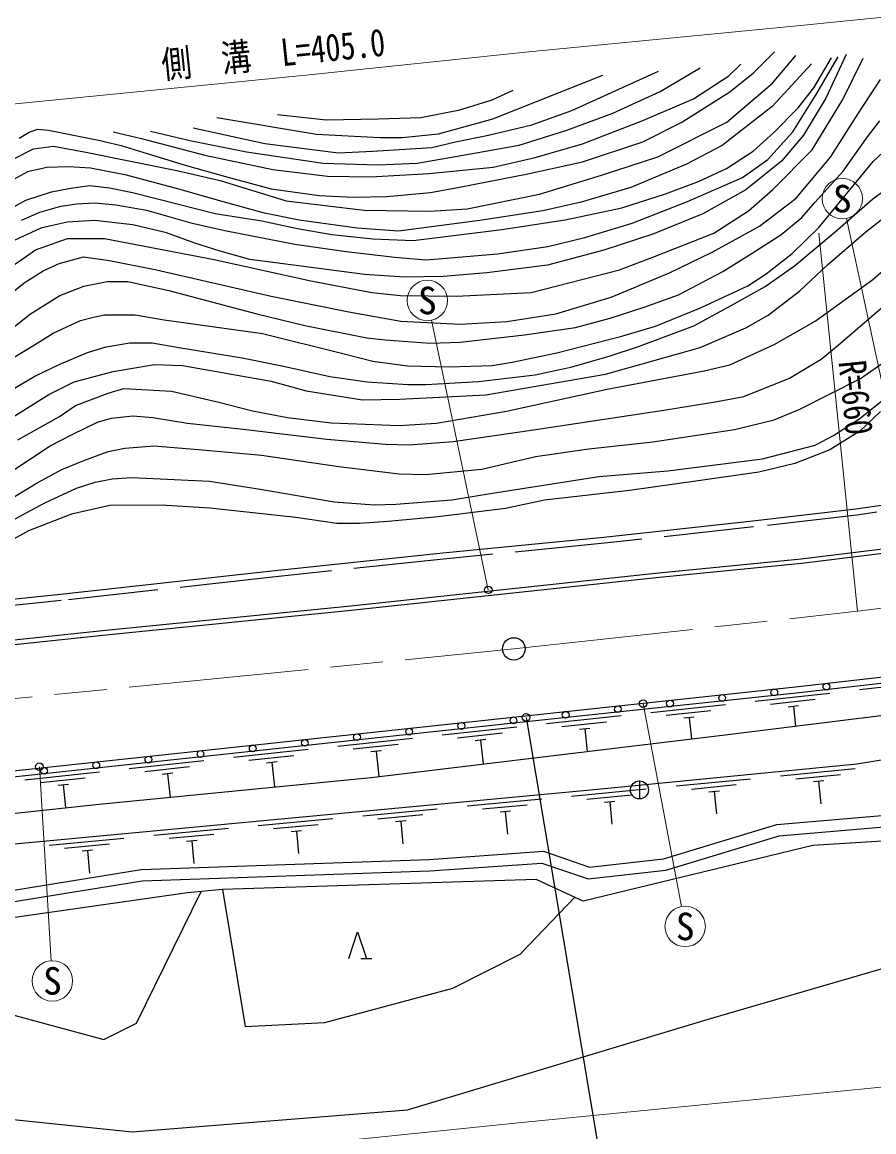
# Model space of a CAD drawing. Units: millimetres, scale not verified. Extents: x 40000 to 680000, y 20000 to 380000.
# Drawn here: x 138399 to 195216, y 246278 to 320352 of the extents above; entities that cross this region are included whole.
import ezdxf
from ezdxf.enums import TextEntityAlignment as Align

# ---------------------------------------------------------------- set-up
doc = ezdxf.new("R2010")
doc.units = ezdxf.units.MM
doc.header["$LTSCALE"] = 1000
doc.linetypes.add('CHAIN', pattern=[18.5, 12, -1.5, 3.5, -1.5])
doc.linetypes.add('DASHED', pattern=[7.5, 6, -1.5])
for name, color, linetype, lineweight in [('M-BGD', 7, 'Continuous', 25), ('M-BMK', 2, 'CHAIN', 13), ('M-BMK-SRVR', 3, 'Continuous', 25), ('M-STR-HTXT', 7, 'Continuous', 13), ('M-STR-STRC', 7, 'Continuous', 25)]:
    doc.layers.add(name, color=color, linetype=linetype, lineweight=lineweight)
doc.styles.add('ＭＳ ゴシック', font='')
doc.styles.get('ＭＳ ゴシック').set_extended_font_data('MS Gothic')

msp = doc.modelspace()

# ---------------------------------------------------------------- linework, layer by layer
at = {"layer": 'M-BGD'}
for p, q in [((199229, 276336), (194261, 275772)), ((192275, 275532), (187304, 274999)), ((191313, 275127), (188330, 274807)), ((185315, 274785), (180344, 274251)), ((184353, 274380), (181370, 274060)), ((190201, 274706), (189505, 274632)), ((189853, 274669), (189993, 273368)), ((178355, 274038), (173384, 273504)), ((177393, 273633), (174410, 273312)), ((183241, 273959), (182545, 273884)), ((182893, 273922), (183045, 272508)), ((171395, 273291), (166424, 272756)), ((170433, 272885), (167450, 272564)), ((176281, 273212), (175585, 273137)), ((175933, 273174), (176095, 271670)), ((164435, 272542), (159464, 272007)), ((163473, 272136), (160490, 271815)), ((169322, 272464), (168626, 272389)), ((168974, 272427), (169145, 270832)), ((157475, 271793), (152504, 271257)), ((156513, 271387), (153530, 271066)), ((162362, 271715), (161666, 271640)), ((162014, 271677), (162195, 269994)), ((150516, 271043), (145544, 270508)), ((149553, 270638), (146571, 270317)), ((155402, 270966), (154706, 270891)), ((155054, 270928), (155229, 269302)), ((193963, 270511), (188987, 270024)), ((143556, 270294), (138584, 269759)), ((142594, 269889), (139611, 269568)), ((148442, 270217), (147746, 270142)), ((148094, 270179), (148262, 268622)), ((179581, 269702), (179581, 268502)), ((186996, 269828), (182020, 269341)), ((192997, 270115), (190011, 269823)), ((191882, 269704), (191185, 269636)), ((191533, 269670), (191680, 268177)), ((141482, 269468), (140786, 269393)), ((141134, 269430), (141297, 267919)), ((180030, 269146), (175053, 268658)), ((186030, 269432), (183045, 269140)), ((184915, 269022), (184218, 268953)), ((184567, 268987), (184713, 267495)), ((173061, 268479), (168083, 268012)), ((179064, 268749), (176078, 268457)), ((177948, 268339), (177252, 268270)), ((177600, 268305), (177746, 266812)), ((166092, 267826), (161114, 267360)), ((165124, 267434), (162137, 267154)), ((172094, 268087), (169107, 267807)), ((170977, 267681), (170280, 267616)), ((170628, 267648), (170768, 266155)), ((159122, 267173), (154144, 266707)), ((158155, 266781), (155168, 266501)), ((164007, 267028), (163310, 266963)), ((163659, 266995), (163799, 265502)), ((152153, 266520), (147175, 266054)), ((151185, 266128), (148198, 265848)), ((157038, 266375), (156341, 266310)), ((156689, 266342), (156829, 264849)), ((145184, 265867), (140205, 265401)), ((144216, 265475), (141229, 265195)), ((150068, 265722), (149371, 265657)), ((149720, 265690), (149860, 264196)), ((143099, 265069), (142402, 265004)), ((142750, 265037), (142890, 263543)), ((160984, 257841), (161736, 257841))]:
    msp.add_line(p, q, dxfattribs=at)
for points in [[(136537, 303251), (139279, 305147), (141422, 305912), (143899, 305912), (151212, 304514), (157645, 303094), (161717, 302306), (163616, 302108), (167354, 302063), (172360, 302308), (178255, 303815), (180580, 304710), (184540, 306263), (186861, 307762), (188489, 309175), (191094, 311840), (193146, 315184), (194496, 317948)], [(136992, 307565), (138644, 308473), (140350, 309019), (141629, 309271), (142920, 309456), (144228, 309294), (145747, 308979), (148822, 308205), (151273, 307589), (154383, 307093), (156774, 306585), (159055, 306179), (161798, 305886), (164487, 305787), (166469, 306026), (170395, 306521), (174635, 307159), (178398, 307954), (181329, 308894), (183510, 309716), (185383, 310592), (187162, 311741), (188555, 312979), (190170, 314637), (191208, 315981), (192387, 317964)], [(137617, 311126), (139144, 311888), (140482, 312066), (142544, 311699), (148710, 310446), (151598, 309774), (156009, 308427), (161217, 307793), (165589, 307743), (168086, 307897), (172923, 308880), (177046, 310135), (180812, 311355), (185421, 313687), (188462, 316290), (190015, 318134)], [(193369, 318205), (192012, 315275), (190534, 312809), (189059, 311071), (186668, 309164), (183809, 307550), (180477, 306207), (177211, 305131), (173438, 304132), (169388, 303613), (166475, 303372), (163913, 303332), (161232, 303503), (157012, 304062), (153590, 304501), (151596, 305057), (149908, 305591), (148025, 306285), (145787, 306822), (143213, 307106), (141393, 307007), (139650, 306606), (137871, 305769)], [(138192, 312606), (138862, 313016), (139431, 313201), (140158, 313134), (143479, 312471), (145010, 312129), (146732, 311595), (149270, 310814), (151972, 310051), (155008, 309227), (158203, 308776), (160452, 308679), (162724, 308717), (165633, 308973), (167569, 309333), (172140, 310232), (175783, 311037), (179814, 312364), (182418, 313673), (185617, 315707), (187188, 316982), (188582, 318378)], [(138363, 307134), (139569, 307669), (140985, 308072), (142048, 308227), (143221, 308285), (144646, 308151), (146701, 307803), (149658, 306969), (151908, 306436), (156580, 305538), (160011, 305046), (163251, 304674), (165331, 304484), (166707, 304592), (170110, 304884), (173459, 305387), (175945, 305971), (179096, 306941), (182781, 308383), (186454, 309989), (188139, 311186), (189806, 313043), (191363, 315515), (192842, 318049)], [(191062, 317561), (188432, 314725), (185099, 312119), (182729, 310864), (179013, 309315), (175689, 308330), (173135, 307752), (168939, 307103), (163509, 306408), (160745, 306599), (156872, 307142), (154566, 307605), (151886, 308331), (148838, 309215), (145351, 310141), (142961, 310606), (141478, 310701), (140051, 310649), (138752, 310371), (137873, 309877)], [(144466, 313024), (146360, 312598), (150578, 311482), (155117, 310524), (158762, 310069), (161626, 310027), (165547, 310256), (169810, 310673), (172627, 311317), (175783, 312239), (179811, 313787), (183191, 315236), (185535, 316782), (186354, 317560)], [(146962, 313071), (149584, 312455), (153367, 311707), (158471, 310950), (162127, 310825), (164760, 310937), (167684, 311451), (171556, 312152), (174740, 313152), (177803, 314276), (180968, 315730), (183634, 317315)], [(149816, 313308), (154580, 312251), (159506, 311631), (161760, 311735), (165723, 311989), (167313, 312359), (169508, 312810), (172410, 313494), (175074, 314450), (180862, 317092)], [(137019, 301718), (138541, 302963), (139798, 303749), (140870, 304249), (142489, 304689), (144215, 304434), (147353, 303811), (155013, 302071), (160180, 301024), (163668, 300398), (167611, 300204), (170730, 300377), (174004, 300892), (177683, 301992), (181591, 303609), (184442, 305004), (187580, 306746), (190034, 308612), (192328, 311349), (194160, 314207), (195665, 316537)], [(151377, 313995), (158025, 312888), (162268, 312653), (163743, 312647), (166179, 312893), (169797, 313893), (177129, 316808)], [(155435, 314185), (158683, 313827), (162144, 313907), (164993, 313988), (167604, 314503), (169760, 315177), (171161, 315810)], [(134679, 297528), (138946, 300891), (140914, 302115), (142507, 302728), (144069, 303041), (145454, 303041), (148190, 302448), (154052, 300881), (157245, 300115), (161390, 299271), (162616, 299158), (165624, 298924), (167611, 298994), (171910, 299480), (175308, 299970), (177634, 300588), (179894, 301337), (182184, 302155), (185146, 303698), (187098, 304940), (189006, 306157), (190406, 307319), (191278, 308317), (193170, 310414), (194788, 312694), (195626, 313773)], [(136856, 297380), (139390, 298917), (140468, 299590), (142284, 300430), (143160, 300668), (143886, 300813), (145928, 300813), (147879, 300487), (154421, 299576), (159797, 298235), (161783, 297725), (164110, 297420), (166893, 297352), (169747, 297433), (171093, 297654), (174058, 298279), (178412, 299392), (180657, 300063), (183663, 301286), (186802, 302744), (188036, 303543), (189778, 304904), (191540, 306644), (195177, 311046), (196889, 312646)], [(136831, 295330), (139251, 296714), (140866, 297493), (142763, 298298), (144007, 298680), (145588, 298941), (147059, 298945), (148843, 298626), (153072, 297935), (155842, 297393), (158921, 296702), (161424, 296338), (164131, 296157), (165325, 296155), (168845, 296358), (172634, 296805), (175087, 297339), (177565, 298063), (179526, 298692), (183199, 300078), (185708, 301433), (187969, 302715), (189919, 304090), (192643, 306356), (195141, 308563), (196299, 309396)], [(115359, 284820), (122563, 287428), (128087, 289437), (133818, 291799), (137015, 293520), (140173, 295506), (141867, 296352), (144471, 297029), (147233, 297503), (149087, 297442), (155000, 296380), (157342, 295735), (161098, 295151), (163579, 295189), (169324, 295477), (177321, 296855), (183622, 298637), (186682, 299957), (188163, 300805), (190280, 302429), (192116, 304162), (194676, 306354), (197048, 308206)], [(138116, 292472), (140897, 294025), (141951, 294754), (144141, 295582), (145178, 295894), (148365, 295718), (151513, 294988), (153763, 294417), (156104, 293954), (159013, 293608), (163553, 293435), (166040, 293575), (170712, 294382), (177420, 295853), (183906, 297076), (185615, 297481), (188565, 298826), (191293, 300397), (195159, 303176), (197071, 304841)], [(137298, 290115), (140273, 292063), (141724, 292836), (143471, 293669), (144358, 293925), (145777, 294081), (147122, 293971), (149431, 293587), (153147, 293173), (158723, 292520), (162631, 292176), (164207, 292132), (167141, 292368), (172517, 293141), (181206, 294453), (184762, 295029), (186542, 295363), (189589, 296588), (191713, 297846), (192828, 298800), (196177, 301664)], [(137643, 288544), (139401, 289592), (141045, 290498), (142507, 291084), (144129, 291690), (145252, 291912), (147210, 292080), (150399, 291811), (154364, 291453), (159534, 290692), (163545, 290208), (165308, 290167), (169065, 290516), (172651, 291358), (176205, 291876), (180472, 292345), (185928, 293169), (188572, 293811), (190292, 294518), (194321, 296572), (197064, 298478)], [(131095, 283281), (132946, 284340), (137069, 286726), (139905, 288268), (142029, 289242), (143269, 289637), (144394, 289877), (145707, 289950), (150901, 289704), (154272, 289178), (159205, 288328), (161881, 288126), (163334, 288170), (167062, 288476), (169776, 288909), (176881, 290019), (181475, 290404), (187783, 291206), (191309, 292108), (192533, 292761), (194219, 293851), (197160, 296197)], [(71545, 272239), (103292, 275527), (120780, 277309), (143758, 279738), (160317, 281390), (180658, 283573), (190359, 284529), (202139, 285973), (210745, 287262), (222180, 289043), (235204, 291343), (244865, 293409), (248428, 294479)], [(71576, 271941), (103323, 275228), (120811, 277011), (143788, 279439), (160348, 281092), (180689, 283274), (190392, 284231), (202179, 285676), (210790, 286966), (222230, 288747), (235261, 291048), (244940, 293118), (248514, 294192)], [(195670, 294359), (194278, 293060), (192287, 291813), (189941, 290900), (187548, 290308), (183644, 289751), (178923, 289079), (173252, 288448), (170649, 287888), (166152, 287330), (162807, 287017), (160913, 286892), (159386, 286892), (156652, 287278), (150928, 287919), (147670, 288104), (144238, 288099), (141695, 287512), (138828, 286396), (136449, 285083), (133438, 283228)], [(231375, 293617), (224150, 292268), (213872, 290772), (202775, 289095), (194028, 287841), (187140, 287053), (177212, 285962), (166457, 284914), (154851, 283687), (140956, 282137), (114313, 279382), (71279, 274918)], [(73755, 263820), (122678, 268752), (170926, 273944), (189983, 275990), (210851, 278361), (226440, 280739), (233214, 281876), (243377, 283873), (261448, 288478), (264250, 289168)], [(73795, 263422), (122720, 268354), (170969, 273547), (190027, 275593), (210904, 277965), (226503, 280344), (233286, 281482), (243465, 283483), (261545, 288090), (264346, 288780)], [(83963, 261932), (89597, 263368), (102501, 264026), (127555, 266439), (143541, 268161), (161677, 269932), (185300, 272780), (196217, 274147), (204785, 275196), (211048, 275882), (233710, 278762), (233237, 275108), (238604, 275809), (239665, 278944), (248321, 280871), (249109, 282203)], [(74693, 240569), (94368, 246136), (111805, 246353), (115502, 247442), (116684, 247895), (119581, 248659), (124256, 251155), (129242, 250794), (137602, 247133), (145746, 246271), (164103, 247741), (184315, 253850), (198090, 257848), (206361, 260101), (212918, 261861), (223082, 264573), (235742, 267983), (242728, 269817), (261427, 279237), (264944, 279470)], [(233710, 278762), (217219, 274596), (194080, 270824), (176785, 269129), (129822, 264729)], [(73038, 257222), (75233, 257199), (81066, 256618), (89919, 258476), (96420, 260925), (109566, 261257), (115504, 262518), (127559, 262446), (134528, 261885), (146330, 263794), (165557, 264462), (173178, 265002), (176251, 263943), (181191, 264495), (188754, 266789), (202240, 267953), (208963, 269967), (217377, 270576), (228114, 274321), (232083, 274584), (235396, 275026)], [(235396, 275026), (234940, 273852), (230214, 272227), (219417, 269344), (218184, 269232), (209547, 267916), (202866, 266130), (191151, 265381), (175834, 261681), (172684, 263121), (151763, 262444), (149434, 262236), (135698, 260279), (129916, 260852), (117053, 261272), (110951, 259709), (103211, 259154), (103337, 256256), (112064, 255412), (120996, 253645), (137679, 254101), (143846, 252433), (146018, 253522), (150335, 262317)], [(73114, 256451), (75190, 256429), (81108, 255839), (90135, 257733), (96570, 260158), (109657, 260488), (115583, 261747), (127526, 261676), (134559, 261109), (146405, 263026), (165598, 263692), (173076, 264222), (176165, 263158), (181347, 263737), (188900, 266028), (202386, 267192), (209103, 269204), (217535, 269814), (228269, 273559), (232159, 273816), (235298, 274580)], [(151763, 262444), (153266, 253319), (158585, 253572), (167131, 255876), (171623, 258138), (175270, 261939)], [(160197, 257841), (160779, 259623), (161361, 257841)]]:
    msp.add_lwpolyline(points, dxfattribs=at)
at = {"layer": 'M-BGD', "linetype": 'DASHED'}
msp.add_lwpolyline([(231453, 293224), (224216, 291873), (213931, 290376), (202833, 288699), (194079, 287445), (187185, 286655), (177254, 285564), (166497, 284516), (154895, 283289), (140998, 281740), (114354, 278984), (71318, 274520)], dxfattribs=at)
at = {"layer": 'M-BGD'}
for centre, radius in [((188577, 275613), 225), ((192056, 275999), 225), ((181617, 274866), 225), ((185097, 275239), 225), ((174657, 274119), 225), ((178137, 274492), 225), ((167697, 273370), 225), ((171177, 273745), 225), ((160738, 272621), 225), ((164217, 272996), 225), ((153778, 271872), 225), ((157258, 272247), 225), ((146818, 271123), 225), ((150298, 271498), 225), ((139858, 270374), 225), ((143338, 270749), 225), ((179581, 269102), 600)]:
    msp.add_circle(centre, radius, dxfattribs=at)
at = {"layer": 'M-BMK'}
msp.add_lwpolyline([(71903, 268637), (171200, 278514), (194138, 281026), (209677, 283062), (225934, 285854), (247178, 290144), (262659, 293593), (269042, 295354), (287743, 300332), (310140, 306431), (332169, 311386), (342935, 313360), (355536, 314645), (367005, 315060), (379596, 314876), (392597, 313689), (403919, 312087), (417667, 309364), (421754, 308250), (435468, 303983), (452678, 298043)], dxfattribs=at)
at = {"layer": 'M-BMK-SRVR'}
msp.add_circle((171200, 278514), 750, dxfattribs=at)
at = {"layer": 'M-STR-HTXT'}
for p, q in [((198030, 285714), (193400, 307253)), ((191553, 306278), (194138, 281026)), ((169498, 282458), (165707, 300454)), ((179823, 274867), (182380, 261316)), ((139545, 270651), (140332, 257700))]:
    msp.add_line(p, q, dxfattribs=at)
for points in [[(67984, 308069), (107175, 311859), (133634, 314469), (157313, 316822), (171987, 318360), (190554, 320164), (216242, 322748), (236357, 324872), (254269, 326698), (260482, 327414), (279596, 330556), (290085, 332838)], [(76394, 237313), (108794, 240515), (129010, 242554), (150898, 244768), (171736, 246904), (189611, 248666), (196818, 249377), (207635, 250850), (224935, 253558), (232888, 254909), (247056, 257742), (262112, 261104), (271023, 263230)]]:
    msp.add_lwpolyline(points, dxfattribs=at)
for centre in [(193116, 308573), (165429, 301775), (182630, 259989), (140414, 256352)]:
    msp.add_circle(centre, 1350, dxfattribs=at)
at = {"layer": 'M-STR-STRC'}
msp.add_line((172015, 273943), (177331, 242308), dxfattribs=at)
for centre in [(169498, 282458), (179823, 274867), (172015, 273943), (139545, 270651)]:
    msp.add_circle(centre, 250, dxfattribs=at)

# ---------------------------------------------------------------- texts
at = {"layer": 'M-STR-HTXT', "style": 'ＭＳ ゴシック', "width": 0.8}
for s, rotation, p in [('側\u3000溝\u3000L=405.0', 5.9, (155297, 316810)), ('R=660', 275.845, (192568, 295145))]:
    msp.add_text(s, height=1833, rotation=rotation, dxfattribs=at).set_placement(p, align=Align.BOTTOM_CENTER)
at = {"layer": 'M-STR-HTXT', "style": 'ＭＳ ゴシック'}
for p in [(193116, 308573), (165429, 301775), (182630, 259989), (140414, 256352)]:
    msp.add_text('S', height=1833, dxfattribs=at).set_placement(p, align=Align.MIDDLE_CENTER)

doc.saveas('drawing.dxf')
